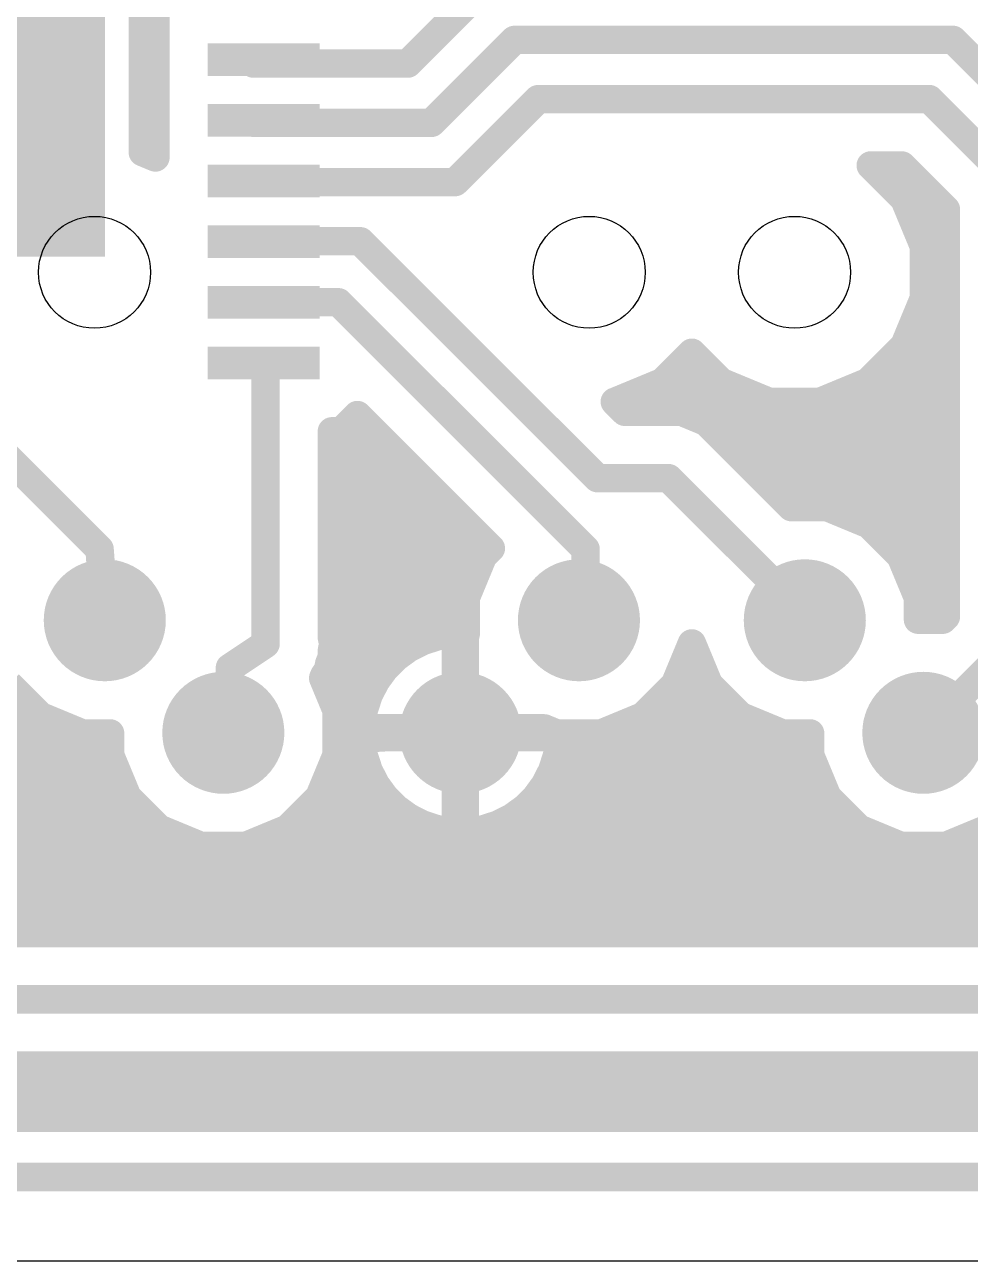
# Model space of a CAD drawing. Extents: x 0 to 68, y -7.3 to 12.7.
# Drawn here: x 24.85 to 34.98, y -7.25 to 6 of the extents above; entities that cross this region are included whole.
import ezdxf

# ---------------------------------------------------------------- set-up
doc = ezdxf.new("R2010")
doc.units = 0
for name, color, linetype in [('16', 175, 'CONTINUOUS'), ('17', 82, 'CONTINUOUS'), ('20', 7, 'CONTINUOUS')]:
    doc.layers.add(name, color=color, linetype=linetype)

# ---------------------------------------------------------------- blocks, each defined once
blk = doc.blocks.new('ROUNDP')
at = {"const_width": 0.5}
blk.add_lwpolyline([(0, -0.25, 1), (0, 0.25, 1), (0, -0.25)], format="xyb", dxfattribs=at)
blk = doc.blocks.new('RECT')
blk.add_solid([(-0.5, -0.5), (0.5, -0.5), (-0.5, 0.5), (0.5, 0.5)])

msp = doc.modelspace()

# ---------------------------------------------------------------- linework, layer by layer
at = {"layer": '16', "const_width": 0.3048}
for points in [[(26.2522, 7.3355), (26.2522, 4.5816)], [(26.1174, 4.6374), (26.1174, 6.4516)], [(29.845, 6.477), (28.956, 5.588)], [(26.1174, 6.096), (26.2522, 6.096)], [(30.099, 5.842), (29.21, 4.953)], [(34.798, 5.842), (30.099, 5.842)], [(36.068, 4.572), (34.798, 5.842)], [(26.1174, 5.7912), (26.2522, 5.7912)], [(27.305, 5.588), (27.411, 5.629)], [(28.956, 5.588), (27.305, 5.588)], [(26.1174, 5.4864), (26.2522, 5.4864)], [(26.1174, 5.1816), (26.2522, 5.1816)], [(30.353, 5.207), (29.464, 4.318)], [(34.544, 5.207), (30.353, 5.207)], [(35.433, 4.318), (34.544, 5.207)], [(27.305, 4.953), (27.411, 4.979)], [(29.21, 4.953), (27.305, 4.953)], [(26.1174, 4.8768), (26.2522, 4.8768)], [(26.2522, 4.5816), (26.1174, 4.6374)], [(34.2762, 4.1359), (33.9163, 4.4958)], [(33.9163, 4.4958), (34.2494, 4.4958)], [(34.2494, 4.4958), (34.7218, 4.0234)], [(27.559, 4.318), (27.411, 4.329)], [(29.464, 4.318), (27.559, 4.318)], [(34.1449, 4.2672), (34.478, 4.2672)], [(34.4874, 3.626), (34.2762, 4.1359)], [(34.348, 3.9624), (34.7218, 3.9624)], [(34.7218, 4.0234), (34.7218, -0.3404)], [(27.432, 3.683), (27.411, 3.679)], [(28.448, 3.683), (27.432, 3.683)], [(30.988, 1.143), (28.448, 3.683)], [(34.4743, 3.6576), (34.7218, 3.6576)], [(34.4874, 3.074), (34.4874, 3.626)], [(34.4874, 3.3528), (34.7218, 3.3528)], [(34.2762, 2.5641), (34.4874, 3.074)], [(34.4766, 3.048), (34.7218, 3.048)], [(27.411, 3.029), (28.213, 3.029)], [(28.213, 3.029), (30.861, 0.381)], [(34.3504, 2.7432), (34.7218, 2.7432)], [(33.8859, 2.1738), (34.2762, 2.5641)], [(27.411, 2.379), (27.432, 2.358)], [(31.6859, 2.1738), (32, 2.4879)], [(31.9505, 2.4384), (32.0495, 2.4384)], [(32, 2.4879), (32.3141, 2.1738)], [(34.1505, 2.4384), (34.7218, 2.4384)], [(27.432, 2.358), (27.432, -0.635)], [(31.176, 1.9626), (31.6859, 2.1738)], [(31.5888, 2.1336), (32.4112, 2.1336)], [(32.3141, 2.1738), (32.824, 1.9626)], [(33.376, 1.9626), (33.8859, 2.1738)], [(33.7888, 2.1336), (34.7218, 2.1336)], [(25.654, 0.381), (24.13, 1.905)], [(31.2826, 1.8542), (31.1742, 1.9626)], [(31.1742, 1.9626), (31.176, 1.9626)], [(31.8915, 1.8542), (31.2826, 1.8542)], [(32.1529, 1.7459), (31.8915, 1.8542)], [(32.824, 1.9626), (33.376, 1.9626)], [(33.147, 1.905), (33.274, 1.778)], [(28.2425, 1.6452), (28.4167, 1.8195)], [(28.4167, 1.8195), (29.846, 0.3902)], [(31.9528, 1.8288), (34.7218, 1.8288)], [(33.067, 0.8318), (32.1529, 1.7459)], [(28.1432, -0.5653), (28.1432, 1.6452)], [(28.1432, 1.6452), (28.2425, 1.6452)], [(28.1432, 1.524), (28.7122, 1.524)], [(32.3748, 1.524), (34.7218, 1.524)], [(28.1432, 1.2192), (29.017, 1.2192)], [(32.6796, 1.2192), (34.7218, 1.2192)], [(31.75, 1.143), (30.988, 1.143)], [(31.75, 1.143), (33.147, -0.254)], [(28.1432, 0.9144), (29.3218, 0.9144)], [(32.9844, 0.9144), (34.7218, 0.9144)], [(33.4512, 0.8318), (33.067, 0.8318)], [(33.897, 0.6472), (33.4512, 0.8318)], [(34.2382, 0.306), (33.897, 0.6472)], [(28.1432, 0.6096), (29.6266, 0.6096)], [(33.9346, 0.6096), (34.7218, 0.6096)], [(25.654, 0.381), (25.71, -0.381)], [(29.846, 0.3902), (29.7618, 0.306)], [(30.861, 0.381), (30.861, -0.3885)], [(28.1432, 0.3048), (29.7613, 0.3048)], [(29.7618, 0.306), (29.5772, -0.1398)], [(34.4228, -0.1398), (34.2382, 0.306)], [(34.2387, 0.3048), (34.7218, 0.3048)], [(28.1432, 0), (29.6351, 0)], [(34.3649, 0), (34.7218, 0)], [(29.5772, -0.1398), (29.5772, -0.5271)], [(34.4228, -0.3747), (34.4228, -0.1398)], [(33.147, -0.254), (33.147, -0.318)], [(28.1432, -0.3048), (29.5772, -0.3048)], [(30.861, -0.3885), (30.79, -0.381)], [(33.147, -0.318), (33.21, -0.381)], [(34.4228, -0.3048), (34.7218, -0.3048)], [(34.6875, -0.3747), (34.4228, -0.3747)], [(34.7218, -0.3404), (34.6875, -0.3747)], [(29.4365, -0.5271), (29.2717, -0.5532)], [(29.4724, -0.5271), (29.4365, -0.5271)], [(29.4724, -1.5399), (29.4724, -0.5271)], [(29.5772, -0.5271), (29.5676, -0.5271)], [(29.5676, -0.5271), (29.5676, -1.5399)], [(27.432, -0.635), (27.051, -0.889)], [(28.1571, -0.6358), (28.1432, -0.5653)], [(28.1432, -0.7054), (28.1571, -0.6358)], [(28.152, -0.6096), (29.1035, -0.6096)], [(28.9642, -0.6806), (28.8292, -0.7787)], [(29.1129, -0.6048), (28.9642, -0.6806)], [(29.2717, -0.5532), (29.1129, -0.6048)], [(29.4724, -0.6096), (29.5676, -0.6096)], [(31.8182, -1.068), (32, -0.629)], [(32, -0.629), (32.1818, -1.068)], [(34.544, -1.524), (35.433, -0.635)], [(28.1157, -0.8428), (28.1432, -0.7765)], [(28.1432, -0.7765), (28.1432, -0.7054)], [(28.8292, -0.7787), (28.7112, -0.8967)], [(27.051, -0.889), (27.051, -1.58)], [(28.0621, -0.9722), (28.1016, -0.9132)], [(28.1008, -0.9144), (28.6983, -0.9144)], [(28.1016, -0.9132), (28.1157, -0.8428)], [(28.7112, -0.8967), (28.6131, -1.0317)], [(29.4724, -0.9144), (29.5676, -0.9144)], [(31.8818, -0.9144), (32.1182, -0.9144)], [(24.6818, -1.068), (25.023, -1.4092)], [(28.05, -1.0015), (28.0621, -0.9722)], [(28.1928, -1.3463), (28.05, -1.0015)], [(28.6131, -1.0317), (28.5373, -1.1804)], [(31.477, -1.4092), (31.8182, -1.068)], [(32.1818, -1.068), (32.523, -1.4092)], [(28.5373, -1.1804), (28.4857, -1.3392)], [(24.167, -1.2192), (24.833, -1.2192)], [(28.1402, -1.2192), (28.5247, -1.2192)], [(28.4857, -1.3392), (28.4596, -1.504)], [(29.4724, -1.2192), (29.5676, -1.2192)], [(31.667, -1.2192), (32.333, -1.2192)], [(25.023, -1.4092), (25.4688, -1.5938)], [(28.1928, -1.8287), (28.1928, -1.3463)], [(31.0312, -1.5938), (31.477, -1.4092)], [(32.523, -1.4092), (32.9688, -1.5938)], [(23.6997, -1.524), (25.3003, -1.524)], [(25.4688, -1.5938), (25.7672, -1.5938)], [(25.7672, -1.5938), (25.7672, -1.8287)], [(27.03, -1.601), (26.98, -1.5875)], [(27.051, -1.58), (27.03, -1.601)], [(28.1928, -1.524), (28.4596, -1.524)], [(28.448, -1.651), (29.52, -1.5875)], [(28.4596, -1.504), (28.4596, -1.5399)], [(28.4596, -1.5399), (29.4724, -1.5399)], [(29.4724, -1.524), (29.5676, -1.524)], [(29.5676, -1.5399), (29.4724, -1.5399)], [(29.4724, -1.5399), (29.4724, -1.6351)], [(29.5676, -1.6351), (29.5676, -1.5399)], [(29.5676, -1.5399), (30.4186, -1.5399)], [(30.4186, -1.5399), (30.5488, -1.5938)], [(30.5488, -1.5938), (31.0312, -1.5938)], [(31.1997, -1.524), (32.8002, -1.524)], [(32.9688, -1.5938), (33.2672, -1.5938)], [(33.2672, -1.5938), (33.2672, -1.8287)], [(34.544, -1.524), (34.48, -1.5875)], [(28.1305, -2.2225), (28.448, -1.651)], [(29.4724, -1.6351), (28.4596, -1.6351)], [(28.4596, -1.6351), (28.4596, -1.671)], [(28.4596, -1.671), (28.4857, -1.8358)], [(29.4724, -2.6479), (29.4724, -1.6351)], [(29.4724, -1.6351), (29.5676, -1.6351)], [(29.5676, -1.6351), (29.5676, -2.6479)], [(30.5804, -1.6351), (29.5676, -1.6351)], [(30.5543, -1.8358), (30.5804, -1.671)], [(30.5804, -1.671), (30.5804, -1.6351)], [(23.0554, -1.8288), (25.7672, -1.8288)], [(25.7672, -1.8287), (25.9518, -2.2745)], [(28.0082, -2.2745), (28.1928, -1.8287)], [(28.1928, -1.8288), (28.4846, -1.8288)], [(28.4857, -1.8358), (28.5373, -1.9946)], [(29.4724, -1.8288), (29.5676, -1.8288)], [(30.5027, -1.9946), (30.5543, -1.8358)], [(30.5554, -1.8288), (33.2672, -1.8288)], [(33.2672, -1.8287), (33.4518, -2.2745)], [(28.5373, -1.9946), (28.6131, -2.1433)], [(30.4269, -2.1433), (30.5027, -1.9946)], [(22.9319, -2.1336), (25.8935, -2.1336)], [(28.0665, -2.1336), (28.6081, -2.1336)], [(29.4724, -2.1336), (29.5676, -2.1336)], [(30.4319, -2.1336), (33.3935, -2.1336)], [(27.432, -2.921), (28.1305, -2.2225)], [(28.702, -2.794), (28.1305, -2.2225)], [(28.6131, -2.1433), (28.7112, -2.2783)], [(30.3288, -2.2783), (30.4269, -2.1433)], [(25.9518, -2.2745), (26.293, -2.6157)], [(27.667, -2.6157), (28.0082, -2.2745)], [(28.7112, -2.2783), (28.8292, -2.3963)], [(28.8292, -2.3963), (28.9642, -2.4944)], [(30.0758, -2.4944), (30.2108, -2.3963)], [(30.2108, -2.3963), (30.3288, -2.2783)], [(33.4518, -2.2745), (33.793, -2.6157)], [(22.6529, -2.4384), (26.1157, -2.4384)], [(27.8443, -2.4384), (28.8871, -2.4384)], [(28.9642, -2.4944), (29.1129, -2.5702)], [(29.4724, -2.4384), (29.5676, -2.4384)], [(29.9271, -2.5702), (30.0758, -2.4944)], [(30.1529, -2.4384), (33.6157, -2.4384)], [(26.293, -2.6157), (26.7388, -2.8003)], [(27.2212, -2.8003), (27.667, -2.6157)], [(29.1129, -2.5702), (29.2717, -2.6218)], [(29.2717, -2.6218), (29.4365, -2.6479)], [(29.4365, -2.6479), (29.4724, -2.6479)], [(29.5676, -2.6479), (29.6035, -2.6479)], [(29.6035, -2.6479), (29.7683, -2.6218)], [(29.7683, -2.6218), (29.9271, -2.5702)], [(33.793, -2.6157), (34.2388, -2.8003)], [(34.7212, -2.8003), (35.167, -2.6157)], [(19.8591, -2.7432), (26.6009, -2.7432)], [(26.7388, -2.8003), (27.2212, -2.8003)], [(27.3591, -2.7432), (34.1009, -2.7432)], [(28.702, -2.794), (35.179, -3.048)], [(34.2388, -2.8003), (34.7212, -2.8003)], [(34.8591, -2.7432), (41.6009, -2.7432)], [(22.352, -2.921), (27.432, -2.921)], [(14.3408, -3.048), (51.7873, -3.048)], [(14.6456, -3.3528), (49.1246, -3.3528)], [(14.9504, -3.6576), (48.7292, -3.6576)], [(48.653, -3.7338), (15.0266, -3.7338)], [(49.657, -4.445), (14.732, -4.445)], [(12.0706, -5.1816), (48.6784, -5.1816)], [(14.8735, -5.1562), (48.653, -5.1562)], [(11.7658, -5.4864), (49.002, -5.4864)], [(49.3699, -5.6388), (8.5496, -5.6388)], [(52.324, -5.715), (10.795, -5.715)], [(8.255, -6.35), (52.705, -6.35)]]:
    msp.add_lwpolyline(points, dxfattribs=at)
at = {"layer": '16', "const_width": 0.1524}
for points in [[(26.1174, 6.1722, 1), (26.1174, 6.0198)], [(26.2522, 6.0198, 1), (26.2522, 6.1722)], [(30.099, 5.9182, 1), (30.099, 5.7658)], [(30.1529, 5.7881, 1), (30.0451, 5.8959)], [(34.8519, 5.8959, 1), (34.7441, 5.7881)], [(34.798, 5.7658, 1), (34.798, 5.9182)], [(26.1174, 5.8674, 1), (26.1174, 5.715)], [(26.2522, 5.715, 1), (26.2522, 5.8674)], [(27.305, 5.6642, 1), (27.305, 5.5118)], [(27.2775, 5.6591, 1), (27.3325, 5.5169)], [(27.4385, 5.5579, 1), (27.3835, 5.7001)], [(28.9021, 5.6419, 1), (29.0099, 5.5341)], [(28.956, 5.5118, 1), (28.956, 5.6642)], [(26.1174, 5.5626, 1), (26.1174, 5.4102)], [(26.2522, 5.4102, 1), (26.2522, 5.5626)], [(26.1174, 5.2578, 1), (26.1174, 5.1054)], [(26.2522, 5.1054, 1), (26.2522, 5.2578)], [(30.353, 5.2832, 1), (30.353, 5.1308)], [(30.4069, 5.1531, 1), (30.2991, 5.2609)], [(34.5979, 5.2609, 1), (34.4901, 5.1531)], [(34.544, 5.1308, 1), (34.544, 5.2832)], [(27.305, 5.0292, 1), (27.305, 4.8768)], [(27.2868, 5.027, 1), (27.3232, 4.879)], [(27.4292, 4.905, 1), (27.3928, 5.053)], [(29.1561, 5.0069, 1), (29.2639, 4.8991)], [(29.21, 4.8768, 1), (29.21, 5.0292)], [(26.1174, 4.953, 1), (26.1174, 4.8006)], [(26.2522, 4.8006, 1), (26.2522, 4.953)], [(26.1466, 4.7078, 1), (26.0882, 4.567)], [(26.0412, 4.6374, 1), (26.1936, 4.6374)], [(26.176, 4.5816, 1), (26.3284, 4.5816)], [(26.223, 4.5112, 1), (26.2814, 4.652)], [(33.9702, 4.5497, 1), (33.8624, 4.4419)], [(33.9163, 4.572, 1), (33.9163, 4.4196)], [(34.3033, 4.5497, 1), (34.1955, 4.4419)], [(34.2494, 4.4196, 1), (34.2494, 4.572)], [(27.4166, 4.405, 1), (27.4054, 4.253)], [(27.559, 4.3942, 1), (27.559, 4.2418)], [(27.5534, 4.242, 1), (27.5646, 4.394)], [(29.4101, 4.3719, 1), (29.5179, 4.2641)], [(29.464, 4.2418, 1), (29.464, 4.3942)], [(34.1449, 4.3434, 1), (34.1449, 4.191)], [(34.478, 4.191, 1), (34.478, 4.3434)], [(34.3466, 4.1651, 1), (34.2058, 4.1067)], [(34.2223, 4.082, 1), (34.3301, 4.1898)], [(34.348, 4.0386, 1), (34.348, 3.8862)], [(34.798, 4.0234, 1), (34.6456, 4.0234)], [(34.6679, 3.9695, 1), (34.7757, 4.0773)], [(34.7218, 3.8862, 1), (34.7218, 4.0386)], [(27.3967, 3.7539, 1), (27.4253, 3.6041)], [(27.432, 3.7592, 1), (27.432, 3.6068)], [(27.4463, 3.6081, 1), (27.4177, 3.7579)], [(28.5019, 3.7369, 1), (28.3941, 3.6291)], [(28.448, 3.6068, 1), (28.448, 3.7592)], [(34.4743, 3.7338, 1), (34.4743, 3.5814)], [(34.5636, 3.626, 1), (34.4112, 3.626)], [(34.417, 3.5968, 1), (34.5578, 3.6551)], [(34.7218, 3.5814, 1), (34.7218, 3.7338)], [(34.4874, 3.429, 1), (34.4874, 3.2766)], [(34.7218, 3.2766, 1), (34.7218, 3.429)], [(34.4766, 3.1242, 1), (34.4766, 2.9718)], [(34.5578, 3.0449, 1), (34.417, 3.1032)], [(34.7218, 2.9718, 1), (34.7218, 3.1242)], [(27.411, 3.1052, 1), (27.411, 2.9528)], [(28.2669, 3.0829, 1), (28.1591, 2.9751)], [(28.213, 2.9528, 1), (28.213, 3.1052)], [(34.4112, 3.074, 1), (34.5636, 3.074)], [(34.3504, 2.8194, 1), (34.3504, 2.667)], [(34.7218, 2.667, 1), (34.7218, 2.8194)], [(34.2058, 2.5933, 1), (34.3466, 2.5349)], [(34.3301, 2.5102, 1), (34.2223, 2.618)], [(27.4649, 2.4329, 1), (27.3571, 2.3251)], [(31.9505, 2.5146, 1), (31.9505, 2.3622)], [(32.0539, 2.5418, 1), (31.9461, 2.434)], [(32.0539, 2.434, 1), (31.9461, 2.5418)], [(32.0495, 2.3622, 1), (32.0495, 2.5146)], [(34.1505, 2.5146, 1), (34.1505, 2.3622)], [(34.7218, 2.3622, 1), (34.7218, 2.5146)], [(27.5082, 2.358, 1), (27.3558, 2.358)], [(27.3781, 2.3041, 1), (27.4859, 2.4119)], [(31.5888, 2.2098, 1), (31.5888, 2.0574)], [(31.632, 2.2277, 1), (31.7398, 2.1199)], [(31.7151, 2.1034, 1), (31.6567, 2.2442)], [(32.3433, 2.2442, 1), (32.2849, 2.1034)], [(32.2602, 2.1199, 1), (32.368, 2.2277)], [(32.4112, 2.0574, 1), (32.4112, 2.2098)], [(33.7888, 2.2098, 1), (33.7888, 2.0574)], [(33.832, 2.2277, 1), (33.9398, 2.1199)], [(33.9151, 2.1034, 1), (33.8567, 2.2442)], [(34.7218, 2.0574, 1), (34.7218, 2.2098)], [(31.2281, 2.0165, 1), (31.1203, 1.9087)], [(31.1742, 2.0388, 1), (31.1742, 1.8864)], [(31.1468, 2.033, 1), (31.2051, 1.8922)], [(31.176, 1.8864, 1), (31.176, 2.0388)], [(31.2826, 1.9304, 1), (31.2826, 1.778)], [(31.9206, 1.9246, 1), (31.8623, 1.7838)], [(31.8915, 1.778, 1), (31.8915, 1.9304)], [(32.824, 2.0388, 1), (32.824, 1.8864)], [(32.7949, 1.8922, 1), (32.8532, 2.033)], [(33.2009, 1.9589, 1), (33.0931, 1.8511)], [(33.3468, 2.033, 1), (33.4051, 1.8922)], [(33.376, 1.8864, 1), (33.376, 2.0388)], [(28.4706, 1.8734, 1), (28.3629, 1.7656)], [(28.4706, 1.7656, 1), (28.3629, 1.8734)], [(31.2287, 1.8003, 1), (31.3365, 1.9081)], [(31.9528, 1.905, 1), (31.9528, 1.7526)], [(32.2067, 1.7998, 1), (32.099, 1.692)], [(32.1237, 1.6755, 1), (32.182, 1.8163)], [(33.2201, 1.7241, 1), (33.3279, 1.8319)], [(34.7218, 1.7526, 1), (34.7218, 1.905)], [(28.2194, 1.6452, 1), (28.067, 1.6452)], [(28.1432, 1.7214, 1), (28.1432, 1.569)], [(28.1886, 1.6991, 1), (28.2963, 1.5913)], [(28.2425, 1.569, 1), (28.2425, 1.7214)], [(28.1432, 1.6002, 1), (28.1432, 1.4478)], [(28.7122, 1.4478, 1), (28.7122, 1.6002)], [(32.3748, 1.6002, 1), (32.3748, 1.4478)], [(34.7218, 1.4478, 1), (34.7218, 1.6002)], [(28.1432, 1.2954, 1), (28.1432, 1.143)], [(29.017, 1.143, 1), (29.017, 1.2954)], [(32.6796, 1.2954, 1), (32.6796, 1.143)], [(34.7218, 1.143, 1), (34.7218, 1.2954)], [(30.988, 1.2192, 1), (30.988, 1.0668)], [(30.9341, 1.0891, 1), (31.0419, 1.1969)], [(31.8039, 1.1969, 1), (31.6961, 1.0891)], [(31.75, 1.0668, 1), (31.75, 1.2192)], [(28.1432, 0.9906, 1), (28.1432, 0.8382)], [(29.3218, 0.8382, 1), (29.3218, 0.9906)], [(32.9844, 0.9906, 1), (32.9844, 0.8382)], [(34.7218, 0.8382, 1), (34.7218, 0.9906)], [(33.067, 0.908, 1), (33.067, 0.7556)], [(33.0131, 0.7779, 1), (33.1209, 0.8857)], [(33.4804, 0.9022, 1), (33.4221, 0.7614)], [(33.4512, 0.7556, 1), (33.4512, 0.908)], [(33.9509, 0.701, 1), (33.8431, 0.5933)], [(28.1432, 0.6858, 1), (28.1432, 0.5334)], [(29.6266, 0.5334, 1), (29.6266, 0.6858)], [(33.9346, 0.6858, 1), (33.9346, 0.5334)], [(33.8678, 0.5768, 1), (33.9262, 0.7176)], [(34.7218, 0.5334, 1), (34.7218, 0.6858)], [(25.73, 0.3866, 1), (25.578, 0.3754)], [(29.8999, 0.3363, 1), (29.7921, 0.4441)], [(30.9372, 0.381, 1), (30.7848, 0.381)], [(25.6001, 0.3271, 1), (25.7079, 0.4349)], [(28.1432, 0.381, 1), (28.1432, 0.2286)], [(29.708, 0.3599, 1), (29.8157, 0.2521)], [(29.8322, 0.2768, 1), (29.6914, 0.3352)], [(29.7613, 0.2286, 1), (29.7613, 0.381)], [(29.7921, 0.3363, 1), (29.8999, 0.4441)], [(30.8071, 0.3271, 1), (30.9149, 0.4349)], [(34.3086, 0.3352, 1), (34.1678, 0.2768)], [(34.2387, 0.381, 1), (34.2387, 0.2286)], [(34.1843, 0.2521, 1), (34.292, 0.3599)], [(34.7218, 0.2286, 1), (34.7218, 0.381)], [(28.1432, 0.0762, 1), (28.1432, -0.0762)], [(29.6351, -0.0762, 1), (29.6351, 0.0762)], [(34.3649, 0.0762, 1), (34.3649, -0.0762)], [(34.7218, -0.0762, 1), (34.7218, 0.0762)], [(29.6534, -0.1398, 1), (29.501, -0.1398)], [(34.499, -0.1398, 1), (34.3466, -0.1398)], [(29.5068, -0.1106, 1), (29.6476, -0.1689)], [(33.2232, -0.254, 1), (33.0708, -0.254)], [(33.0931, -0.3079, 1), (33.2009, -0.2001)], [(34.3524, -0.1689, 1), (34.4932, -0.1106)], [(28.1432, -0.2286, 1), (28.1432, -0.381)], [(29.5772, -0.381, 1), (29.5772, -0.2286)], [(30.798, -0.3052, 1), (30.782, -0.4568)], [(30.853, -0.4643, 1), (30.869, -0.3127)], [(33.2009, -0.2641, 1), (33.0931, -0.3719)], [(33.0708, -0.318, 1), (33.2232, -0.318)], [(33.1561, -0.4349, 1), (33.2639, -0.3271)], [(34.4228, -0.2286, 1), (34.4228, -0.381)], [(34.4228, -0.2985, 1), (34.4228, -0.4509)], [(34.6336, -0.3208, 1), (34.7414, -0.4286)], [(34.6456, -0.3404, 1), (34.798, -0.3404)], [(34.7757, -0.3943, 1), (34.6679, -0.2865)], [(34.6875, -0.4509, 1), (34.6875, -0.2985)], [(34.7218, -0.381, 1), (34.7218, -0.2286)], [(25.634, -0.3866, 1), (25.786, -0.3754)], [(29.4365, -0.4509, 1), (29.4365, -0.6033)], [(29.5486, -0.5271, 1), (29.3962, -0.5271)], [(29.4485, -0.6024, 1), (29.4246, -0.4518)], [(29.4724, -0.6033, 1), (29.4724, -0.4509)], [(29.5676, -0.4509, 1), (29.5676, -0.6033)], [(29.6438, -0.5271, 1), (29.4914, -0.5271)], [(29.5772, -0.6033, 1), (29.5772, -0.4509)], [(30.7848, -0.3885, 1), (30.9372, -0.3885)], [(34.3466, -0.3747, 1), (34.499, -0.3747)], [(27.4743, -0.6984, 1), (27.3897, -0.5716)], [(28.2179, -0.5505, 1), (28.0684, -0.5801)], [(28.067, -0.5653, 1), (28.2194, -0.5653)], [(28.152, -0.5334, 1), (28.152, -0.6858)], [(28.2318, -0.6507, 1), (28.0824, -0.6208)], [(29.009, -0.7422, 1), (28.9194, -0.6189)], [(29.0894, -0.5323, 1), (29.1365, -0.6773)], [(29.1475, -0.6727, 1), (29.0784, -0.5369)], [(29.1035, -0.6858, 1), (29.1035, -0.5334)], [(29.2598, -0.4779, 1), (29.2836, -0.6285)], [(29.2952, -0.6257, 1), (29.2481, -0.4807)], [(29.4724, -0.5334, 1), (29.4724, -0.6858)], [(29.501, -0.5271, 1), (29.6534, -0.5271)], [(29.5676, -0.6858, 1), (29.5676, -0.5334)], [(32.0704, -0.5998, 1), (31.9296, -0.6582)], [(32.0704, -0.6582, 1), (31.9296, -0.5998)], [(27.3558, -0.635, 1), (27.5082, -0.635)], [(28.2194, -0.7054, 1), (28.067, -0.7054)], [(28.0685, -0.6905, 1), (28.2179, -0.7204)], [(28.2136, -0.8056, 1), (28.0728, -0.7473)], [(28.0824, -0.6505, 1), (28.2319, -0.621)], [(28.7844, -0.717, 1), (28.874, -0.8403)], [(28.8831, -0.8326, 1), (28.7753, -0.7248)], [(28.9296, -0.6127, 1), (28.9988, -0.7485)], [(27.1272, -0.889, 1), (26.9748, -0.889)], [(27.0087, -0.8256, 1), (27.0933, -0.9524)], [(28.1008, -0.8382, 1), (28.1008, -0.9906)], [(28.165, -0.9556, 1), (28.0383, -0.8708)], [(28.0453, -0.8136, 1), (28.1861, -0.872)], [(28.1904, -0.8577, 1), (28.041, -0.8279)], [(28.067, -0.7765, 1), (28.2194, -0.7765)], [(28.6573, -0.8428, 1), (28.7651, -0.9506)], [(28.7728, -0.9415, 1), (28.6495, -0.8519)], [(28.6983, -0.9906, 1), (28.6983, -0.8382)], [(29.4724, -0.8382, 1), (29.4724, -0.9906)], [(29.5676, -0.9906, 1), (29.5676, -0.8382)], [(31.8818, -0.8382, 1), (31.8818, -0.9906)], [(32.1182, -0.9906, 1), (32.1182, -0.8382)], [(28.1204, -0.9723, 1), (27.9796, -1.0307)], [(27.9796, -0.9723, 1), (28.1204, -1.0307)], [(27.9988, -0.9298, 1), (28.1254, -1.0146)], [(28.1325, -1.0014, 1), (27.9917, -0.9431)], [(28.0269, -0.8983, 1), (28.1764, -0.9281)], [(28.5514, -0.9869, 1), (28.6747, -1.0765)], [(28.681, -1.0663, 1), (28.5452, -0.9971)], [(31.872, -1.1219, 1), (31.7643, -1.0141)], [(32.2357, -1.0141, 1), (32.128, -1.1219)], [(28.6098, -1.204, 1), (28.4648, -1.1569)], [(31.7478, -1.0388, 1), (31.8886, -1.0972)], [(32.1114, -1.0972, 1), (32.2522, -1.0388)], [(24.833, -1.2954, 1), (24.833, -1.143)], [(28.1402, -1.143, 1), (28.1402, -1.2954)], [(28.561, -1.3511, 1), (28.4104, -1.3273)], [(28.4694, -1.1459, 1), (28.6052, -1.215)], [(28.5247, -1.2954, 1), (28.5247, -1.143)], [(29.4724, -1.143, 1), (29.4724, -1.2954)], [(29.5676, -1.2954, 1), (29.5676, -1.143)], [(31.667, -1.143, 1), (31.667, -1.2954)], [(32.333, -1.2954, 1), (32.333, -1.143)], [(25.0522, -1.3388, 1), (24.9938, -1.4796)], [(24.9691, -1.463, 1), (25.0769, -1.3553)], [(28.269, -1.3463, 1), (28.1166, -1.3463)], [(28.1224, -1.3754, 1), (28.2632, -1.3171)], [(28.4132, -1.3156, 1), (28.5582, -1.3627)], [(31.4231, -1.3553, 1), (31.5309, -1.463)], [(31.5062, -1.4796, 1), (31.4478, -1.3388)], [(32.5522, -1.3388, 1), (32.4938, -1.4796)], [(32.4691, -1.463, 1), (32.5769, -1.3553)], [(25.3003, -1.6002, 1), (25.3003, -1.4478)], [(25.4688, -1.5176, 1), (25.4688, -1.67)], [(25.4396, -1.6642, 1), (25.4979, -1.5234)], [(25.8434, -1.5938, 1), (25.691, -1.5938)], [(25.7672, -1.67, 1), (25.7672, -1.5176)], [(26.9999, -1.5139, 1), (26.9601, -1.6611)], [(27.1049, -1.6339, 1), (26.9971, -1.5261)], [(27.0101, -1.6746, 1), (27.0499, -1.5274)], [(28.1928, -1.4478, 1), (28.1928, -1.6002)], [(28.5358, -1.504, 1), (28.3834, -1.504)], [(28.4596, -1.4637, 1), (28.4596, -1.6161)], [(28.3843, -1.4921, 1), (28.5349, -1.516)], [(28.4596, -1.6002, 1), (28.4596, -1.4478)], [(29.4724, -1.4478, 1), (29.4724, -1.6002)], [(29.4724, -1.4637, 1), (29.4724, -1.6161)], [(29.5486, -1.5399, 1), (29.3962, -1.5399)], [(29.4724, -1.6161, 1), (29.4724, -1.4637)], [(29.6438, -1.5399, 1), (29.4914, -1.5399)], [(29.5676, -1.4637, 1), (29.5676, -1.6161)], [(29.5245, -1.6636, 1), (29.5155, -1.5114)], [(29.5676, -1.6002, 1), (29.5676, -1.4478)], [(29.5676, -1.6161, 1), (29.5676, -1.4637)], [(30.4478, -1.4695, 1), (30.3895, -1.6103)], [(30.4186, -1.6161, 1), (30.4186, -1.4637)], [(30.5488, -1.5176, 1), (30.5488, -1.67)], [(30.5196, -1.6642, 1), (30.5779, -1.5234)], [(31.0021, -1.5234, 1), (31.0604, -1.6642)], [(31.0312, -1.67, 1), (31.0312, -1.5176)], [(31.1997, -1.4478, 1), (31.1997, -1.6002)], [(32.8002, -1.6002, 1), (32.8002, -1.4478)], [(32.9688, -1.5176, 1), (32.9688, -1.67)], [(32.9396, -1.6642, 1), (32.9979, -1.5234)], [(33.3434, -1.5938, 1), (33.191, -1.5938)], [(33.2672, -1.67, 1), (33.2672, -1.5176)], [(34.4263, -1.5334, 1), (34.5337, -1.6416)], [(34.4901, -1.4701, 1), (34.5979, -1.5779)], [(34.5977, -1.5781, 1), (34.4903, -1.4699)], [(26.9761, -1.5471, 1), (27.0839, -1.6549)], [(26.9748, -1.58, 1), (27.1272, -1.58)], [(28.4435, -1.5749, 1), (28.4525, -1.7271)], [(28.5146, -1.688, 1), (28.3814, -1.614)], [(28.3834, -1.5399, 1), (28.5358, -1.5399)], [(28.4596, -1.5589, 1), (28.4596, -1.7113)], [(28.5358, -1.6351, 1), (28.3834, -1.6351)], [(28.5349, -1.659, 1), (28.3843, -1.6829)], [(29.3962, -1.5399, 1), (29.5486, -1.5399)], [(29.5486, -1.6351, 1), (29.3962, -1.6351)], [(29.4724, -1.5589, 1), (29.4724, -1.7113)], [(29.3962, -1.6351, 1), (29.5486, -1.6351)], [(29.4724, -1.7113, 1), (29.4724, -1.5589)], [(29.4914, -1.5399, 1), (29.6438, -1.5399)], [(29.6438, -1.6351, 1), (29.4914, -1.6351)], [(29.5676, -1.5589, 1), (29.5676, -1.7113)], [(29.4914, -1.6351, 1), (29.6438, -1.6351)], [(29.5676, -1.7113, 1), (29.5676, -1.5589)], [(30.6566, -1.6351, 1), (30.5042, -1.6351)], [(30.6557, -1.6829, 1), (30.5051, -1.659)], [(30.5804, -1.7113, 1), (30.5804, -1.5589)], [(25.8376, -1.7996, 1), (25.6968, -1.8579)], [(25.7672, -1.905, 1), (25.7672, -1.7526)], [(28.1928, -1.7526, 1), (28.1928, -1.905)], [(28.2632, -1.8579, 1), (28.1224, -1.7996)], [(28.3834, -1.671, 1), (28.5358, -1.671)], [(28.5582, -1.8123, 1), (28.4132, -1.8594)], [(28.4846, -1.905, 1), (28.4846, -1.7526)], [(29.4724, -1.7526, 1), (29.4724, -1.905)], [(29.5676, -1.905, 1), (29.5676, -1.7526)], [(30.5554, -1.7526, 1), (30.5554, -1.905)], [(30.6268, -1.8594, 1), (30.4818, -1.8123)], [(30.5042, -1.671, 1), (30.6566, -1.671)], [(33.3376, -1.7996, 1), (33.1968, -1.8579)], [(33.2672, -1.905, 1), (33.2672, -1.7526)], [(25.691, -1.8287, 1), (25.8434, -1.8287)], [(28.1166, -1.8287, 1), (28.269, -1.8287)], [(28.4104, -1.8477, 1), (28.561, -1.8239)], [(28.6052, -1.96, 1), (28.4694, -2.0291)], [(30.5706, -2.0291, 1), (30.4348, -1.96)], [(30.479, -1.8239, 1), (30.6295, -1.8477)], [(33.191, -1.8287, 1), (33.3434, -1.8287)], [(25.8935, -2.2098, 1), (25.8935, -2.0574)], [(28.0665, -2.0574, 1), (28.0665, -2.2098)], [(28.4648, -2.0181, 1), (28.6098, -1.971)], [(28.6081, -2.2098, 1), (28.6081, -2.0574)], [(29.4724, -2.0574, 1), (29.4724, -2.2098)], [(29.5676, -2.2098, 1), (29.5676, -2.0574)], [(30.4319, -2.0574, 1), (30.4319, -2.2098)], [(30.4302, -1.971, 1), (30.5752, -2.0181)], [(33.3935, -2.2098, 1), (33.3935, -2.0574)], [(28.1844, -2.1686, 1), (28.0766, -2.2764)], [(28.0639, -2.1855, 1), (28.1971, -2.2595)], [(28.1844, -2.2764, 1), (28.0766, -2.1686)], [(28.6747, -2.0985, 1), (28.5514, -2.1881)], [(28.5452, -2.1779, 1), (28.681, -2.1087)], [(30.359, -2.1087, 1), (30.4948, -2.1779)], [(30.4886, -2.1881, 1), (30.3653, -2.0985)], [(26.0057, -2.2206, 1), (25.898, -2.3284)], [(25.8814, -2.3037, 1), (26.0222, -2.2453)], [(27.9378, -2.2453, 1), (28.0786, -2.3037)], [(28.062, -2.3284, 1), (27.9543, -2.2206)], [(28.7651, -2.2244, 1), (28.6573, -2.3322)], [(28.6495, -2.3231, 1), (28.7728, -2.2335)], [(28.874, -2.3347, 1), (28.7844, -2.458)], [(30.2556, -2.458, 1), (30.166, -2.3347)], [(30.2672, -2.2335, 1), (30.3905, -2.3231)], [(30.3827, -2.3322, 1), (30.2749, -2.2244)], [(33.5057, -2.2206, 1), (33.398, -2.3284)], [(33.3814, -2.3037, 1), (33.5222, -2.2453)], [(26.1157, -2.5146, 1), (26.1157, -2.3622)], [(27.8443, -2.3622, 1), (27.8443, -2.5146)], [(28.7753, -2.4502, 1), (28.8831, -2.3424)], [(28.8871, -2.5146, 1), (28.8871, -2.3622)], [(28.9988, -2.4265, 1), (28.9296, -2.5623)], [(28.9194, -2.5561, 1), (29.009, -2.4328)], [(29.4724, -2.3622, 1), (29.4724, -2.5146)], [(29.5676, -2.5146, 1), (29.5676, -2.3622)], [(30.031, -2.4328, 1), (30.1206, -2.5561)], [(30.1104, -2.5623, 1), (30.0412, -2.4265)], [(30.1529, -2.3622, 1), (30.1529, -2.5146)], [(30.1569, -2.3424, 1), (30.2647, -2.4502)], [(33.6157, -2.5146, 1), (33.6157, -2.3622)], [(26.3222, -2.5453, 1), (26.2638, -2.6861)], [(26.2391, -2.6695, 1), (26.3469, -2.5618)], [(27.6131, -2.5618, 1), (27.7209, -2.6695)], [(27.6962, -2.6861, 1), (27.6378, -2.5453)], [(29.1365, -2.4977, 1), (29.0894, -2.6427)], [(29.0784, -2.6381, 1), (29.1475, -2.5023)], [(29.2836, -2.5465, 1), (29.2598, -2.697)], [(29.2481, -2.6943, 1), (29.2952, -2.5493)], [(29.4365, -2.5717, 1), (29.4365, -2.7241)], [(29.4246, -2.7232, 1), (29.4485, -2.5726)], [(29.4724, -2.7241, 1), (29.4724, -2.5717)], [(29.5676, -2.5717, 1), (29.5676, -2.7241)], [(29.5915, -2.5726, 1), (29.6154, -2.7232)], [(29.6035, -2.7241, 1), (29.6035, -2.5717)], [(29.7448, -2.5493, 1), (29.7919, -2.6943)], [(29.7802, -2.697, 1), (29.7564, -2.5465)], [(29.8925, -2.5023, 1), (29.9616, -2.6381)], [(29.9506, -2.6427, 1), (29.9035, -2.4977)], [(33.8222, -2.5453, 1), (33.7638, -2.6861)], [(33.7391, -2.6695, 1), (33.8469, -2.5618)], [(26.6009, -2.8194, 1), (26.6009, -2.667)], [(26.7388, -2.7241, 1), (26.7388, -2.8765)], [(27.2212, -2.8765, 1), (27.2212, -2.7241)], [(27.3591, -2.667, 1), (27.3591, -2.8194)], [(28.705, -2.7179, 1), (28.699, -2.8701)], [(29.3962, -2.6479, 1), (29.5486, -2.6479)], [(29.4914, -2.6479, 1), (29.6438, -2.6479)], [(34.1009, -2.8194, 1), (34.1009, -2.667)], [(34.2388, -2.7241, 1), (34.2388, -2.8765)], [(34.7212, -2.8765, 1), (34.7212, -2.7241)], [(34.8591, -2.667, 1), (34.8591, -2.8194)], [(26.7096, -2.8707, 1), (26.7679, -2.7299)], [(27.1921, -2.7299, 1), (27.2504, -2.8707)], [(27.432, -2.9972, 1), (27.432, -2.8448)], [(28.6481, -2.8479, 1), (28.7559, -2.7401)], [(34.2096, -2.8707, 1), (34.2679, -2.7299)], [(34.6921, -2.7299, 1), (34.7504, -2.8707)], [(27.3781, -2.8671, 1), (27.4859, -2.9749)]]:
    msp.add_lwpolyline(points, format="xyb", dxfattribs=at)
at = {"layer": '20'}
msp.add_line((68, -7.254), (0, -7.254), dxfattribs=at)
for centre in [(25.6, 3.35), (30.9, 3.35), (33.1, 3.35)]:
    msp.add_circle(centre, 0.6, dxfattribs=at)

# ---------------------------------------------------------------- block references
at = {"layer": '16', "rotation": 270}
for p, xscale, yscale in [((24.511, 6.604), 6.17, 2.4), ((27.411, 5.629), 0.35, 1.2), ((27.411, 4.979), 0.35, 1.2), ((27.411, 4.329), 0.35, 1.2), ((27.411, 3.679), 0.35, 1.2), ((27.411, 3.029), 0.35, 1.2), ((27.411, 2.379), 0.35, 1.2)]:
    msp.add_blockref('RECT', p, dxfattribs=dict(at, xscale=xscale, yscale=yscale))
at = {"layer": '17', "xscale": 1.308, "yscale": 1.308, "rotation": 90}
for p in [(25.71, -0.381), (25.71, -0.381), (30.79, -0.381), (30.79, -0.381), (33.21, -0.381), (33.21, -0.381), (26.98, -1.5875), (26.98, -1.5875), (29.52, -1.5875), (29.52, -1.5875), (34.48, -1.5875), (34.48, -1.5875)]:
    msp.add_blockref('ROUNDP', p, dxfattribs=at)

doc.saveas('drawing.dxf')
